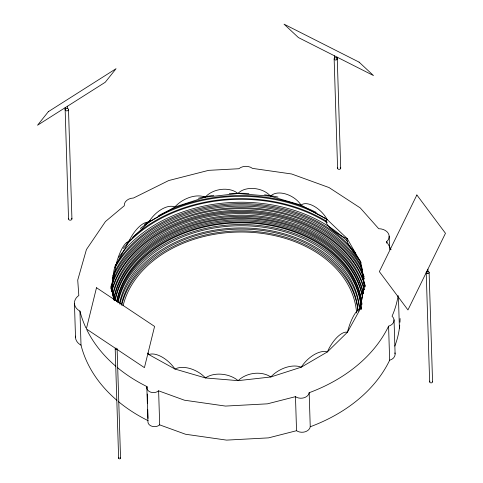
<?xml version="1.0" encoding="UTF-8"?>
<svg xmlns="http://www.w3.org/2000/svg" width="483" height="483" viewBox="0 0 483 483"><rect width="100%" height="100%" fill="white"/><g stroke="black" fill="none" stroke-linecap="round" stroke-linejoin="round"><path stroke-width="0.72" d="M363.385 290.512L364.279 285.224L359.95 261.074L347.313 238.693L327.226 219.608A19.338 10.125 45.5 0 0 301.06 205.124A18.571 11.417 29 0 0 285.622 193.955A18.571 11.417 29 0 0 270.601 196.231L237.926 193.526A19.737 13.18 -10.2 0 0 205.251 197.197L174.816 206.996L148.686 222.246L128.641 241.923A22.007 5.965 -73.7 0 0 116.059 264.678L111.778 288.955L113.62 299.2M363.011 292.638L360.004 309.506A22.2 6.013 -73.7 0 0 347.416 332.256L327.371 351.932A22.29 12.081 -46.5 0 0 301.241 367.189A23.184 14.52 -29.5 0 0 270.806 376.981A22.411 16.778 -11.1 0 0 238.131 380.652L205.456 377.947A22.121 13.596 29 0 0 174.997 369.054L148.83 354.57L147.744 353.538M398.125 295.542A138.802 102.825 -1.8 0 1 392.039 316.226A8.446 6.261 -1.8 0 1 388.58 326.194A156.522 115.95 -1.8 0 1 309.162 392.721A8.157 6.044 -1.8 0 1 303.885 397.817A8.157 6.044 -1.8 0 1 295.475 396.67L267.419 403.836L225.501 406.076L184.44 400.208L158.617 390.832A6.708 4.969 -1.8 0 1 150.527 392.111A6.708 4.969 -1.8 0 1 147.031 386.629A160.827 119.144 -1.8 0 1 117.46 367.641M394.907 352.892A8.446 6.261 -1.8 0 1 389.654 360.233A156.522 115.95 -1.8 0 1 310.237 426.761A8.157 6.044 -1.8 0 1 304.954 431.85A8.157 6.044 -1.8 0 1 296.544 430.709L268.488 437.876L226.575 440.116L185.508 434.241L159.686 424.871A6.708 4.969 -1.8 0 1 152.272 426.362A6.708 4.969 -1.8 0 1 147.931 421.756L146.862 387.716M429.121 272.43L432.557 381.745M427.914 269.164L427.986 271.44M426.924 271.186L426.996 273.463M426.217 272.563L429.653 381.878M398.427 297.063L399.405 328.138M394.037 319.837L395.106 353.876M389.165 236.133L389.588 249.451M116.892 400.304A160.827 119.144 -1.8 0 1 81.017 345.152L79.949 311.112A13.766 10.197 -1.8 0 1 78.826 295.487L77.727 280.08L86.433 249.524L105.463 221.528L124.276 205.758A9.527 7.058 -1.8 0 1 133.537 198L168.724 180.539L208.638 170.348L238.825 168.73A9.262 6.859 -1.8 0 1 252.5 168.386L291.617 173.977L329.032 187.555L360.24 207.913L378.708 228.707A10.747 7.957 -1.8 0 1 388.235 233.265A10.747 7.957 -1.8 0 1 386.66 241.681L386.708 243.16M388.58 326.194L389.654 360.233M337.267 58.793L340.702 168.108M337.019 57.103L337.092 59.379M334.484 55.823L334.556 58.099M334.145 58.932L337.581 168.253M309.168 392.727L310.237 426.767M295.475 396.67L296.544 430.709M158.617 390.832L159.686 424.871M147.031 386.629L147.073 388.109M147.261 394.025L147.563 403.649M147.75 409.566L148.027 418.447M117.109 348.78L120.545 458.095M115.196 348.871L118.631 458.186M68.495 109.532L71.931 218.847M74.448 303.565L75.523 337.605M67.511 106.206L67.584 108.482M65.096 107.739L68.532 219.004M144.308 224.456A137.643 101.967 -1.8 0 1 150.611 220.254M158.352 215.726A137.643 101.967 -1.8 0 1 316.323 212.429M198.386 198.247A137.643 101.967 -1.8 0 1 213.77 195.277M229.328 193.641A137.643 101.967 -1.8 0 1 248.908 193.454M264.581 194.806A137.643 101.967 -1.8 0 1 278.021 197.082M140.293 228.519A136.604 101.195 -1.8 0 1 322.825 216.843M323.441 217.193A136.604 101.195 -1.8 0 1 327.353 219.536M386.654 241.681A138.802 102.825 -1.8 0 1 391.067 249.753M115.817 366.265A160.827 119.144 -1.8 0 1 86.898 329.913M85.914 327.866A160.827 119.144 -1.8 0 1 79.949 311.112M148.015 352.922A21.94 8.706 59.7 0 1 148.83 354.57A22.121 11.586 45.5 0 1 174.997 369.054L205.456 377.947A21.759 14.448 10 0 1 238.131 380.652L270.806 376.981L301.241 367.189L327.371 351.932A22.055 9.28 -61 0 1 347.416 332.256L360.004 309.506L364.279 285.224A22.188 1.612 83.6 0 0 359.95 261.074A20.25 3.29 53 0 1 347.313 238.693A17.762 5.265 32 0 1 330.469 228.109A17.762 5.265 32 0 1 327.226 219.608L301.06 205.124L270.601 196.231A19.072 12.661 10 0 0 237.926 193.526L205.251 197.197A22.671 14.194 -29.5 0 0 174.816 206.996A21.095 11.429 -46.5 0 0 148.686 222.246A22.84 9.612 -61 0 0 128.641 241.923L116.059 264.678A21.542 2.21 -85.3 0 0 111.778 288.955A21.928 1.594 83.6 0 1 114.507 300.42M400.081 318.52A138.802 102.825 -1.8 0 1 399.96 322.246M399.737 325.204A138.802 102.825 -1.8 0 1 394.828 346.082M148.1 420.669A160.827 119.144 -1.8 0 1 118.528 401.681M81.017 345.152A13.766 10.197 -1.8 0 1 75.559 336.114M111.742 291.907A129.311 95.791 -1.8 0 1 237.696 212.429A129.311 95.791 -1.8 0 1 365.251 286.866M111.531 291.581A129.311 95.791 -1.8 0 1 237.177 211.403A129.311 95.791 -1.8 0 1 365.22 285.827M112.756 294.219A127.754 94.644 -1.8 0 1 238.004 213.577A127.754 94.644 -1.8 0 1 364.393 289.655M112.805 295.856A127.754 94.644 -1.8 0 1 237.075 215.231A127.754 94.644 -1.8 0 1 364.085 289.86M113.747 298.687A126.244 93.521 -1.8 0 1 237.334 216.342A126.244 93.521 -1.8 0 1 363.325 293.084M126.679 243.257A136.604 101.195 -1.8 0 1 129.927 239.936M132.632 237.352A136.604 101.195 -1.8 0 1 326.78 221.425M123.274 248.419A135.632 100.482 -1.8 0 1 327.311 222.699M118.8 257.258A135.632 100.482 -1.8 0 1 347.398 241.307M115.66 265.288A133.797 99.118 -1.8 0 1 232.118 203.826A133.797 99.118 -1.8 0 1 355.754 253.352M114.99 267.799A133.797 99.118 -1.8 0 1 237.238 204.901A133.797 99.118 -1.8 0 1 361.091 262.504M112.744 276.077A132.088 97.85 -1.8 0 1 233.687 206.283A132.088 97.85 -1.8 0 1 361.079 265.759M112.219 279.017A132.088 97.85 -1.8 0 1 234.732 207.811A132.088 97.85 -1.8 0 1 362.54 270.015M110.728 287.228A130.772 96.878 -1.8 0 1 233.766 208.819A130.772 96.878 -1.8 0 1 364.128 276.674M110.782 288.834A130.772 96.878 -1.8 0 1 234.309 210.407A130.772 96.878 -1.8 0 1 364.448 278.975M120.502 457.914A0.96 0.712 -1.8 0 1 119.953 458.79A0.96 0.712 -1.8 0 1 118.74 458.482A0.96 0.712 -1.8 0 1 119.072 457.546M117.091 348.968A0.96 0.712 -1.8 0 1 116.029 349.529A0.96 0.712 -1.8 0 1 115.196 348.804A0.96 0.712 -1.8 0 1 116.113 348.116M123.099 305.769A117.761 87.236 -1.8 0 1 246.179 232.094A117.761 87.236 -1.8 0 1 356.605 312.978M121.456 304.169A119.283 88.365 -1.8 0 1 246.191 229.165A119.283 88.365 -1.8 0 1 358.096 311.438M121.68 305.262A119.283 88.365 -1.8 0 1 244.235 230.916A119.283 88.365 -1.8 0 1 357.8 309.543M113.783 299.973A126.244 93.521 -1.8 0 1 236.893 217.64A126.244 93.521 -1.8 0 1 363.204 293.664M114.912 300.541A125.019 92.615 -1.8 0 1 238.161 218.515A125.019 92.615 -1.8 0 1 362.485 296.121M115.226 300.372A125.019 92.615 -1.8 0 1 239.188 219.777A125.019 92.615 -1.8 0 1 362.528 297.395M116.711 301.042A123.413 91.426 -1.8 0 1 243.432 220.972A123.413 91.426 -1.8 0 1 361.918 304.356M116.892 301.549A123.413 91.426 -1.8 0 1 242.949 222.186A123.413 91.426 -1.8 0 1 361.803 304.091M117.761 301.899A122.483 90.738 -1.8 0 1 246.076 222.941A122.483 90.738 -1.8 0 1 361.26 309.09M117.961 302.853A122.483 90.738 -1.8 0 1 245.606 224.589A122.483 90.738 -1.8 0 1 361.23 309.271M119.645 302.726A120.847 89.524 -1.8 0 1 245.877 225.815A120.847 89.524 -1.8 0 1 359.612 309.591M119.869 304.218A120.847 89.524 -1.8 0 1 242.979 227.946A120.847 89.524 -1.8 0 1 359.177 306.699M359.358 308.136A120.847 89.524 -1.8 0 1 359.515 309.591M71.665 218.231A1.703 1.262 -1.8 0 1 70.301 220.188A1.703 1.262 -1.8 0 1 68.719 218.364M432.496 381.473A1.455 1.081 -1.8 0 1 430.788 382.868A1.455 1.081 -1.8 0 1 430.033 381.099M340.201 167.311A1.564 1.159 -1.8 0 1 340.382 168.869A1.564 1.159 -1.8 0 1 338.299 169.165A1.564 1.159 -1.8 0 1 337.756 167.661M96.497 287.717L86.354 328.929L144.429 367.641L154.578 326.43L96.497 287.717M416.871 194.975L379.354 271.627L407.954 309.947L445.471 233.295L416.871 194.975M48.372 111.645L37.529 125.236L105.228 82.273L116.071 68.683L48.372 111.645M359.092 62.138L284.022 24.15L298.416 37.565L373.48 75.553L359.092 62.138M65.646 110.559A1.703 1.262 -1.8 0 0 68.459 109.864A1.703 1.262 -1.8 0 0 66.286 108.415A1.703 1.262 -1.8 0 0 65.646 110.559M334.653 59.729A1.564 1.159 -1.8 0 0 337.231 59.095A1.564 1.159 -1.8 0 0 335.238 57.767A1.564 1.159 -1.8 0 0 334.653 59.729M426.688 273.306A1.455 1.081 -1.8 0 0 429.091 272.714A1.455 1.081 -1.8 0 0 427.232 271.476A1.455 1.081 -1.8 0 0 426.688 273.306"/></g></svg>
